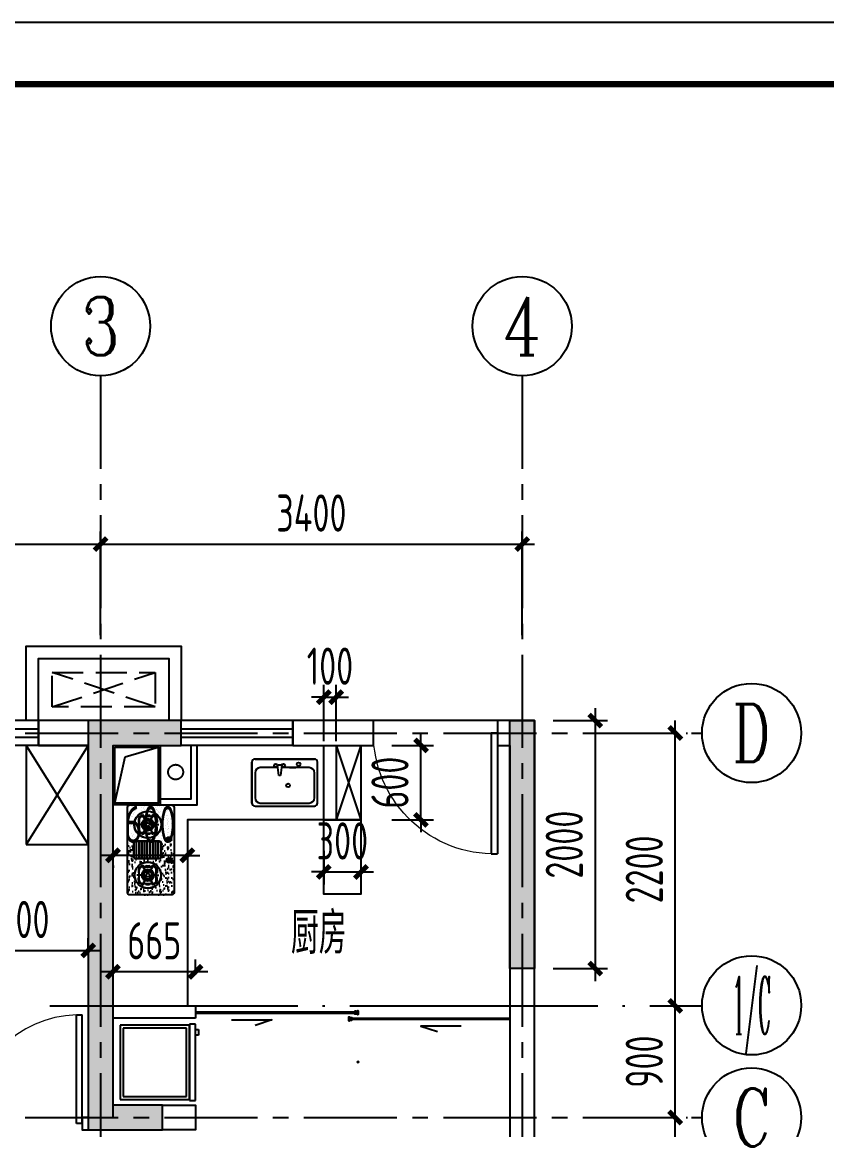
# Model space of a CAD drawing. Header units: millimetres. Extents: x -114775 to 99427, y -123028 to 12078.
# Drawn here: x 29241 to 35732, y -62850 to -53917 of the extents above; entities that cross this region are included whole.
import ezdxf
from ezdxf.enums import TextEntityAlignment as Align

# ---------------------------------------------------------------- set-up
doc = ezdxf.new("R2010")
doc.units = ezdxf.units.MM
doc.header["$LTSCALE"] = 1000
for name, pattern in [('6#轴网(1-4)20181120$0$11 12 17 18 19 20 21 22-ZW$0$DOTE', [2.42, 2, -0.2, 0.02, -0.2]), ('CENTER', [50.8, 31.75, -6.35, 6.35, -6.35]), ('CENTER2', [1.125, 0.75, -0.125, 0.125, -0.125]), ('DASH', [0.35, 0.25, -0.1]), ('PS', [3200, 1500, -200, 1500])]:
    doc.linetypes.add(name, pattern=pattern)
doc.layers.get('0').update_dxf_attribs({"linetype": 'CONTINUOUS'})
doc.layers.get('Defpoints').update_dxf_attribs({"color": 6, "linetype": 'CONTINUOUS'})
for name, color, linetype in [('6#轴网(1-4)20181120$0$11 12 17 18 19 20 21 22-ZW$0$AXIS_轴号_A', 8, 'CONTINUOUS'), ('6#轴网(1-4)20181120$0$11 12 17 18 19 20 21 22-ZW$0$AXIS_轴文_A', 8, 'CONTINUOUS'), ('6#轴网(1-4)20181120$0$11 12 17 18 19 20 21 22-ZW$0$AXIS_轴线_A', 8, '6#轴网(1-4)20181120$0$11 12 17 18 19 20 21 22-ZW$0$DOTE'), ('6#轴网(1-4)20181120$0$AXIS_TEXT', 8, 'CONTINUOUS'), ('A-Lvtry', 5, 'CONTINUOUS'), ('A-烟气道', 105, 'CONTINUOUS'), ('A-空调室外机', 5, 'DASH'), ('AXIS', 253, 'CENTER'), ('BORDER', 7, 'CONTINUOUS'), ('DIM', 3, 'CONTINUOUS'), ('P-Furniture(活动家具)', 134, 'CONTINUOUS'), ('PS', 6, 'PS'), ('PUB_HATCH', 8, 'CONTINUOUS'), ('PUB_TEXT', 7, 'CONTINUOUS'), ('WALL', 2, 'CONTINUOUS'), ('WINDOW', 4, 'CONTINUOUS'), ('剪力墙', 6, 'CONTINUOUS'), ('家具', 8, 'CONTINUOUS'), ('栏杆', 142, 'CONTINUOUS'), ('门', 9, 'CONTINUOUS')]:
    doc.layers.add(name, color=color, linetype=linetype)
doc.layers.add('A-area', color=23, linetype='CONTINUOUS', plot=False)
doc.layers.add('A-FUR', color=8, linetype='CONTINUOUS', plot=False)
doc.styles.add('6#轴网(1-4)20181120$0$11 12 17 18 19 20 21 22-ZW$0$_TCH_AXIS', font='COMPLEX', dxfattribs={"bigfont": 'GBCBIG'})
doc.styles.add('6#轴网(1-4)20181120$0$COMPLEX', font='COMPLEX')
doc.styles.get("Standard").update_dxf_attribs({"font": 'tssdeng.shx', "bigfont": 'tssdchn.shx'})
doc.styles.add('ZZ', font='tssdeng.shx', dxfattribs={"width": 0.7, "bigfont": 'tssdchn.shx'})
doc.dimstyles.new('TSSD_100_100', dxfattribs={"dimtxt": 300, "dimasz": 100, "dimexe": 100, "dimexo": 250, "dimgap": 100, "dimtad": 1, "dimdec": 0, "dimzin": 0, "dimdsep": 46, "dimtxsty": 'ZZ', "dimblk": 'ARCHTICK', "dimcen": 0, "dimdle": 100, "dimclrd": 256, "dimclrt": 7, "dimadec": 0, "dimazin": 0, "dimtfac": 1, "dimtdec": 0, "dimtix": 1, "dimtmove": 2, "dimatfit": 3, "dimfxl": 0, "dimtolj": 1, "dimtzin": 0, "dimarcsym": 0})

# ---------------------------------------------------------------- blocks, each defined once
blk = doc.blocks.new('BX1')
at = {"layer": 'A-Lvtry'}
for p, q in [((-560, 8), (-607.7, 8)), ((-607.7, 8), (-607.7, -608)), ((-560, -608), (-560, 8)), ((0, 0), (-560, 0)), ((0, -600), (0, 0)), ((-560, 0), (-560, -600)), ((-24, -24), (-536, -24)), ((-536, -24), (-536, -576)), ((-24, -576), (-24, -24)), ((-631.1, -564.3), (-631.1, -520)), ((-631.1, -520), (-607.7, -520)), ((-607.7, -520), (-607.7, -564.3)), ((-607.7, -564.3), (-631.1, -564.3)), ((-607.7, -608), (-560, -608)), ((-560, -600), (0, -600)), ((-536, -576), (-24, -576))]:
    blk.add_line(p, q, dxfattribs=at)
blk = doc.blocks.new('_ArchTick')
at = {"color": 0, "linetype": 'ByBlock', "const_width": 0.4}
blk.add_lwpolyline([(-0.5, -0.5), (0.5, 0.5)], dxfattribs=at)
blk = doc.blocks.new('*D91')
at = {"layer": 'Defpoints', "color": 0}
for p in [(33274, -59549.9), (33274, -61549.9), (33863.9, -61549.9)]:
    blk.add_point(p, dxfattribs=at)
at = {"layer": 'DIM', "lineweight": -2}
blk.add_line((33863.9, -59449.9), (33863.9, -61649.9), dxfattribs=at)
at = {"layer": 'DIM', "color": 0, "lineweight": -2}
for p, q in [((33524, -59549.9), (33963.9, -59549.9)), ((33524, -61549.9), (33963.9, -61549.9))]:
    blk.add_line(p, q, dxfattribs=at)
at = {"layer": 'DIM', "lineweight": -2, "xscale": 100, "yscale": 100, "zscale": 100}
for p, rotation in [((33863.9, -59549.9), 90), ((33863.9, -61549.9), 270)]:
    blk.add_blockref('_ArchTick', p, dxfattribs=dict(at, rotation=rotation))
at = {"layer": 'DIM', "color": 7, "insert": (33613.9, -60549.9), "char_height": 300, "attachment_point": 5, "rotation": 90, "style": 'ZZ'}
blk.add_mtext('\\A1;2000', dxfattribs=at)
blk = doc.blocks.new('A$C558726A8')
at = {"layer": 'P-Furniture(活动家具)'}
h = blk.add_hatch(dxfattribs=at)
h.set_pattern_fill('AR-SAND,_O', color=250)
h.set_pattern_definition([(37.5, (-27199.047, -9670.22), (-1.60003, 48.941324), [0, -38.608, 0, -43.18, 0, -41.275]), (7.5, (-27199.05, -9670.22), (44.95233, 71.68251), [0, -20.828, 0, -34.798, 0, -13.335]), (327.5, (-27230.29, -9670.22), (79.09924, 0.14372), [0, -12.7, 0, -45.72, 0, -59.69]), (317.5, (-27230.29, -9670.22), (76.35565, 22.29293), [0, -6.35, 0, -29.972, 0, -34.29])])
h.paths.add_polyline_path([(-342.9, 375.4, 0.414214), (-362.5, 355.9), (-362.5, 19.6, 0.414214), (-342.9, 0), (342.9, 0, 0.414214), (362.5, 19.6), (362.5, 355.9, 0.414214), (342.9, 375.4)])
h.paths.add_polyline_path([(71.9, 309.2), (71.9, 120.9, -0.414214), (55.9, 104.9), (-55.9, 104.9, -0.414214), (-71.9, 120.9), (-71.9, 309.2, -0.414214), (-55.9, 325.2), (55.9, 325.2, -0.414214)], flags=16)
h.paths.add_polyline_path([(69.9, 309.2), (69.9, 120.9, -0.414214), (55.9, 106.9), (-55.9, 106.9, -0.414214), (-69.9, 120.9), (-69.9, 309.2, -0.414214), (-55.9, 323.2), (55.9, 323.2, -0.414214)], flags=0)
h.paths.add_polyline_path([(313.1, 211.8, -1), (94.2, 211.8, -1)], flags=16)
h.paths.add_polyline_path([(311.1, 211.8, -1), (96.2, 211.8, -1)], flags=0)
h.paths.add_polyline_path([(164.5, 287.1), (182.6, 287.1, -0.359638), (191.4, 280.3), (215.9, 280.3, -0.359638), (224.7, 287.1), (242.8, 287.1, -0.414214), (279, 250.9, -0.251251), (272.2, 242.1), (272.2, 229.9, -0.359638), (279, 221.1), (279, 202.5, -0.359638), (272.2, 193.7), (272.2, 181.4, -0.251251), (279, 172.6, -0.414214), (242.8, 136.4), (224.7, 136.4, -0.359638), (215.9, 143.3), (191.4, 143.3, -0.359638), (182.6, 136.4), (164.5, 136.4, -0.414214), (128.3, 172.6, -0.251251), (135.2, 181.4), (135.2, 193.7, -0.359638), (128.3, 202.5), (128.3, 221.1, -0.359638), (135.2, 229.9), (135.2, 242.1, -0.251251), (128.3, 250.9, -0.414214)], flags=0)
h.paths.add_polyline_path([(252.6, 211.8, -1), (154.7, 211.8, -1)], flags=0)
h.paths.add_polyline_path([(242.8, 211.8, -1), (164.5, 211.8, -1)], flags=0)
h.paths.add_polyline_path([(239.9, 211.8, -1), (167.4, 211.8, -1)], flags=0)
h.paths.add_polyline_path([(236.9, 211.8, -1), (170.4, 211.8, -1)], flags=0)
h.paths.add_polyline_path([(174.8, 218.6), (190.2, 217.6, -0.299124), (203.7, 226.5, -0.028861), (205.3, 226.4), (212.2, 240.2, -0.215015), (224, 233.3), (215.4, 220.5, -0.330841), (215.4, 203), (224, 190.2, -0.215015), (212.2, 183.4), (205.3, 197.2, -0.028861), (203.7, 197.1, -0.299124), (190.2, 205.9), (174.8, 204.9, -0.215015)], flags=0)
h.paths.add_polyline_path([(-96.2, 211.8, -1), (-311.1, 211.8, -1)], flags=16)
h.paths.add_polyline_path([(-98.2, 211.8, -1), (-309.1, 211.8, -1)], flags=0)
h.paths.add_polyline_path([(-128.3, 250.9, -0.251251), (-135.2, 242.1), (-135.2, 229.9, -0.359638), (-128.3, 221.1), (-128.3, 202.5, -0.359638), (-135.2, 193.7), (-135.2, 181.4, -0.251251), (-128.3, 172.6, -0.414214), (-164.5, 136.4), (-182.6, 136.4, -0.359638), (-191.4, 143.3), (-215.9, 143.3, -0.359638), (-224.7, 136.4), (-242.8, 136.4, -0.414214), (-279, 172.6, -0.251251), (-272.2, 181.4), (-272.2, 193.7, -0.359638), (-279, 202.5), (-279, 221.1, -0.359638), (-272.2, 229.9), (-272.2, 242.1, -0.251251), (-279, 250.9, -0.414214), (-242.8, 287.1), (-224.7, 287.1, -0.359638), (-215.9, 280.3), (-191.4, 280.3, -0.359638), (-182.6, 287.1), (-164.5, 287.1, -0.414214)], flags=0)
h.paths.add_polyline_path([(-154.7, 211.8, -1), (-252.6, 211.8, -1)], flags=0)
h.paths.add_polyline_path([(-164.5, 211.8, -1), (-242.8, 211.8, -1)], flags=0)
h.paths.add_polyline_path([(-167.4, 211.8, -1), (-239.9, 211.8, -1)], flags=0)
h.paths.add_polyline_path([(-170.4, 211.8, -1), (-236.9, 211.8, -1)], flags=0)
h.paths.add_polyline_path([(-174.8, 218.6, -0.215015), (-174.8, 204.9), (-190.2, 205.9, -0.299124), (-203.7, 197.1, -0.028861), (-205.3, 197.2), (-212.2, 183.4, -0.215015), (-224, 190.2), (-215.4, 203, -0.330841), (-215.4, 220.5), (-224, 233.3, -0.215015), (-212.2, 240.2), (-205.3, 226.4, -0.028861), (-203.7, 226.5, -0.299124), (-190.2, 217.6)], flags=0)
h.paths.add_polyline_path([(103, 41, -1), (64.3, 41, -1)], flags=16)
h.paths.add_polyline_path([(85.7, 57.3), (85.7, 56.2, -0.877066), (85.7, 25.8), (85.7, 24.6, -1), (81.7, 24.6), (81.7, 25.8, -0.877066), (81.7, 56.2), (81.7, 57.3, -1)], flags=0)
h.paths.add_polyline_path([(97.4, 53.2, -1.000001), (94.5, 53.2, -1.000001)], flags=0)
h.paths.add_polyline_path([(102.5, 41, -1.000001), (99.6, 41, -1.000001)], flags=0)
h.paths.add_polyline_path([(-64.3, 41, -1), (-103, 41, -1)], flags=16)
h.paths.add_polyline_path([(-81.7, 57.3), (-81.7, 56.2, -0.877066), (-81.7, 25.8), (-81.7, 24.6, -1), (-85.7, 24.6), (-85.7, 25.8, -0.877066), (-85.7, 56.2), (-85.7, 57.3, -1)], flags=0)
h.paths.add_polyline_path([(-94.5, 53.2, -1.000001), (-97.4, 53.2, -1.000001)], flags=0)
h.paths.add_polyline_path([(-99.6, 41, -1.000001), (-102.5, 41, -1.000001)], flags=0)
for points in [[(-99.6, 41.4, 1), (-102.5, 41.4, 1)], [(-97.4, 53.7, 1.000001), (-94.5, 53.7, 1.000001)], [(94.5, 53.7, 1.000001), (97.4, 53.7, 1.000001)], [(102.5, 41.4, 1), (99.6, 41.4, 1)]]:
    blk.add_hatch(color=251, dxfattribs=at).paths.add_polyline_path(points)
at = {"layer": 'P-Furniture(活动家具)', "color": 251}
for p, q in [((-242.8, 287.1), (-224.7, 287.1)), ((-242.8, 280.3), (-164.5, 280.3)), ((-203.7, 240.2), (-203.7, 299.8)), ((-164.5, 287.1), (-182.6, 287.1)), ((-69.9, 304), (69.9, 304)), ((-69.9, 302), (69.9, 302)), ((-69.9, 282), (69.9, 282)), ((-69.9, 280), (69.9, 280)), ((164.5, 287.1), (182.6, 287.1)), ((242.8, 280.3), (164.5, 280.3)), ((203.7, 240.2), (203.7, 299.8)), ((242.8, 287.1), (224.7, 287.1)), ((-284.2, 258.3), (-224, 223.5)), ((-284.2, 165.3), (-224, 200)), ((-228.2, 226), (-279.9, 255.8)), ((-228.2, 197.6), (-279.9, 167.7)), ((-279, 221.1), (-279, 202.5)), ((-272.2, 250.9), (-272.2, 172.6)), ((-224, 233.3), (-212.2, 240.2)), ((-215.4, 220.5), (-224, 233.3)), ((-215.4, 203), (-224, 190.2)), ((-212.2, 183.4), (-224, 190.2)), ((-211, 224.5), (-218.1, 236.8)), ((-211, 199.1), (-218.1, 186.8)), ((-205.3, 226.4), (-212.2, 240.2)), ((-205.3, 197.2), (-212.2, 183.4)), ((-203.7, 183.4), (-203.7, 123.7)), ((-190.2, 217.6), (-174.8, 218.6)), ((-190.2, 205.9), (-174.8, 204.9)), ((-189, 211.8), (-174.8, 211.8)), ((-123.1, 258.3), (-183.3, 223.5)), ((-123.1, 165.3), (-183.3, 200)), ((-179.1, 226), (-127.4, 255.8)), ((-179.1, 197.6), (-127.4, 167.7)), ((-174.8, 218.6), (-174.8, 204.9)), ((-135.2, 250.9), (-135.2, 172.6)), ((-128.3, 221.1), (-128.3, 202.5)), ((-69.9, 260), (69.9, 260)), ((-69.9, 258), (69.9, 258)), ((-69.9, 238), (69.9, 238)), ((-69.9, 236), (69.9, 236)), ((-69.9, 216), (69.9, 216)), ((-69.9, 214), (69.9, 214)), ((-69.9, 194), (69.9, 194)), ((-69.9, 192), (69.9, 192)), ((123.1, 258.3), (183.3, 223.5)), ((123.1, 165.3), (183.3, 200)), ((179.1, 226), (127.4, 255.8)), ((179.1, 197.6), (127.4, 167.7)), ((128.3, 221.1), (128.3, 202.5)), ((135.2, 250.9), (135.2, 172.6)), ((190.2, 217.6), (174.8, 218.6)), ((174.8, 218.6), (174.8, 204.9)), ((189, 211.8), (174.8, 211.8)), ((190.2, 205.9), (174.8, 204.9)), ((203.7, 183.4), (203.7, 123.7)), ((205.3, 226.4), (212.2, 240.2)), ((205.3, 197.2), (212.2, 183.4)), ((211, 224.5), (218.1, 236.8)), ((211, 199.1), (218.1, 186.8)), ((224, 233.3), (212.2, 240.2)), ((212.2, 183.4), (224, 190.2)), ((215.4, 220.5), (224, 233.3)), ((215.4, 203), (224, 190.2)), ((284.2, 258.3), (224, 223.5)), ((284.2, 165.3), (224, 200)), ((228.2, 226), (279.9, 255.8)), ((228.2, 197.6), (279.9, 167.7)), ((272.2, 250.9), (272.2, 172.6)), ((279, 221.1), (279, 202.5)), ((-242.8, 143.3), (-164.5, 143.3)), ((-242.8, 136.4), (-224.7, 136.4)), ((-164.5, 136.4), (-182.6, 136.4)), ((-69.9, 172), (69.9, 172)), ((-69.9, 170), (69.9, 170)), ((-69.9, 150), (69.9, 150)), ((-69.9, 148), (69.9, 148)), ((-69.9, 128), (69.9, 128)), ((-69.9, 126), (69.9, 126)), ((242.8, 143.3), (164.5, 143.3)), ((164.5, 136.4), (182.6, 136.4)), ((242.8, 136.4), (224.7, 136.4))]:
    blk.add_line(p, q, dxfattribs=at)
at = {"layer": 'P-Furniture(活动家具)'}
blk.add_lwpolyline([(-342.9, 0.4, -0.414214), (-362.5, 20), (-362.5, 355.9, -0.414214), (-342.9, 375.4), (342.9, 375.4, -0.414214), (362.5, 355.9), (362.5, 20, -0.414214), (342.9, 0.4)], format="xyb", close=True, dxfattribs=at)
at = {"layer": 'P-Furniture(活动家具)', "color": 251, "const_width": 0.979}
for points in [[(-203.7, 240.2), (-203.7, 299.8)], [(203.7, 240.2), (203.7, 299.8)], [(-228.2, 226), (-279.9, 255.8)], [(-228.2, 197.6), (-279.9, 167.7)], [(-203.7, 183.4), (-203.7, 123.7)], [(-179.1, 226), (-127.4, 255.8)], [(-179.1, 197.6), (-127.4, 167.7)], [(179.1, 226), (127.4, 255.8)], [(179.1, 197.6), (127.4, 167.7)], [(203.7, 183.4), (203.7, 123.7)], [(228.2, 226), (279.9, 255.8)], [(228.2, 197.6), (279.9, 167.7)]]:
    blk.add_lwpolyline(points, dxfattribs=at)
at = {"layer": 'P-Furniture(活动家具)', "color": 251}
for points in [[(-71.9, 309.2, -0.414214), (-55.9, 325.2), (55.9, 325.2, -0.414214), (71.9, 309.2), (71.9, 120.9, -0.414214), (55.9, 104.9), (-55.9, 104.9, -0.414214), (-71.9, 120.9)], [(-69.9, 309.2, -0.414214), (-55.9, 323.2), (55.9, 323.2, -0.414214), (69.9, 309.2), (69.9, 120.9, -0.414214), (55.9, 106.9), (-55.9, 106.9, -0.414214), (-69.9, 120.9)], [(-85.7, 25), (-85.7, 57.8, -1), (-81.7, 57.8), (-81.7, 25, -1)], [(85.7, 25), (85.7, 57.8, 1), (81.7, 57.8), (81.7, 25, 1)]]:
    blk.add_lwpolyline(points, format="xyb", close=True, dxfattribs=at)
at = {"layer": 'P-Furniture(活动家具)', "color": 251, "const_width": 0.979}
for points in [[(-203.7, 226.5, -1), (-203.7, 197.1, -1), (-203.7, 226.5, -1)], [(203.7, 226.5, 1), (203.7, 197.1, 1), (203.7, 226.5, 1)]]:
    blk.add_lwpolyline(points, format="xyb", dxfattribs=at)
at = {"layer": 'P-Furniture(活动家具)', "color": 251}
for centre, radius in [((-203.7, 211.8), 107.4), ((-203.7, 211.8), 105.4), ((203.7, 211.8), 109.4), ((203.7, 211.8), 107.4), ((-203.7, 211.8), 39.1), ((-203.7, 211.8), 36.2), ((-203.7, 211.8), 33.3), ((-203.7, 211.8), 14.7), ((203.7, 211.8), 39.1), ((203.7, 211.8), 36.2), ((203.7, 211.8), 33.3), ((203.7, 211.8), 14.7), ((-83.7, 41.4), 19.3), ((-101, 41.4), 1.44), ((-95.9, 53.7), 1.44), ((83.7, 41.4), 19.3), ((95.9, 53.7), 1.44), ((101, 41.4), 1.44)]:
    blk.add_circle(centre, radius, dxfattribs=at)
at = {"layer": 'P-Furniture(活动家具)'}
for centre in [(-203.7, 211.8), (203.7, 211.8)]:
    blk.add_circle(centre, 48.9, dxfattribs=at)
at = {"layer": 'P-Furniture(活动家具)', "color": 251}
for centre, radius, start, end in [((-242.8, 250.9), 36.2, 90, 180), ((-242.8, 250.9), 29.4, 90, 180), ((-224.4, 278.4), 8.76, 12.56398, 91.68605), ((-182.9, 278.4), 8.76, 88.31395, 167.43602), ((-164.5, 250.9), 36.2, 0, 90), ((-164.5, 250.9), 29.4, 0, 90), ((164.5, 250.9), 36.2, 90, 180), ((164.5, 250.9), 29.4, 90, 180), ((182.9, 278.4), 8.76, 12.56398, 91.68605), ((224.4, 278.4), 8.76, 88.31395, 167.43602), ((242.8, 250.9), 36.2, 0, 90), ((242.8, 250.9), 29.4, 0, 90), ((-267.4, 252.9), 11.8, 189.66757, 246.08239), ((-270.2, 221.3), 8.76, 102.56398, 181.68605), ((-270.2, 202.2), 8.76, 178.31395, 257.43602), ((-267.4, 170.6), 11.8, 113.91761, 170.33243), ((-210.5, 223.6), 16.7, 95.73063, 144.26937), ((-210.5, 199.9), 16.7, 215.73063, 264.26937), ((-190, 211.8), 16.7, 335.73063, 24.26937), ((-139.9, 252.9), 11.8, 293.91761, 350.33243), ((-137.1, 221.3), 8.76, 358.31395, 77.43602), ((-137.1, 202.2), 8.76, 282.56398, 1.68605), ((-139.9, 170.6), 11.8, 9.66757, 66.08239), ((139.9, 252.9), 11.8, 189.66757, 246.08239), ((137.1, 221.3), 8.76, 102.56398, 181.68605), ((137.1, 202.2), 8.76, 178.31395, 257.43602), ((139.9, 170.6), 11.8, 113.91761, 170.33243), ((190, 211.8), 16.7, 155.73063, 204.26937), ((210.5, 223.6), 16.7, 35.73063, 84.26937), ((210.5, 199.9), 16.7, 275.73063, 324.26937), ((267.4, 252.9), 11.8, 293.91761, 350.33243), ((270.2, 221.3), 8.76, 358.31395, 77.43602), ((270.2, 202.2), 8.76, 282.56398, 1.68605), ((267.4, 170.6), 11.8, 9.66757, 66.08239), ((-242.8, 172.6), 36.2, 180, 270), ((-242.8, 172.6), 29.4, 180, 270), ((-224.4, 145.2), 8.76, 268.31395, 347.43602), ((-182.9, 145.2), 8.76, 192.56398, 271.68605), ((-164.5, 172.6), 36.2, 270, 0), ((-164.5, 172.6), 29.4, 270, 0), ((164.5, 172.6), 36.2, 180, 270), ((164.5, 172.6), 29.4, 180, 270), ((182.9, 145.2), 8.76, 268.31395, 347.43602), ((224.4, 145.2), 8.76, 192.56398, 271.68605), ((242.8, 172.6), 36.2, 270, 0), ((242.8, 172.6), 29.4, 270, 0), ((-83.7, 41.4), 15.3, 97.49421, 262.50579), ((-83.7, 41.4), 15.3, 277.49421, 82.50579), ((83.7, 41.4), 15.3, 97.49421, 262.50579), ((83.7, 41.4), 15.3, 277.49421, 82.50579)]:
    blk.add_arc(centre, radius, start, end, dxfattribs=at)
blk = doc.blocks.new('A$C6BCA2219')
at = {"layer": 'P-Furniture(活动家具)'}
for p, q in [((-389.5, 380), (89.5, 380)), ((89.5, 380), (-389.5, 380)), ((-415.3, 354.8), (-415.3, 25.2)), ((-415.3, 25.2), (-415.3, 354.8)), ((114.7, 25.2), (114.7, 354.8)), ((-389.5, 0), (89.5, 0))]:
    blk.add_line(p, q, dxfattribs=at)
at = {"layer": 'P-Furniture(活动家具)', "color": 251}
for p, q in [((-389.5, 268.8), (-389.5, 67.2)), ((-206.3, 310.8), (-347.5, 310.8)), ((-209.7, 332.8), (-173.9, 333.3)), ((-196.5, 248.5), (-209.7, 332.8)), ((-173.9, 333.3), (-183.9, 248.5)), ((-61.9, 310.8), (-176.5, 310.8)), ((-110.8, 310.8), (-61.9, 310.8)), ((47.5, 310.8), (-110.8, 310.8)), ((89.5, 67.2), (89.5, 268.8)), ((-183.9, 248.5), (-196.5, 248.5)), ((-347.5, 25.2), (-61.9, 25.2)), ((-61.9, 25.2), (47.5, 25.2))]:
    blk.add_line(p, q, dxfattribs=at)
for centre, radius in [((-222.9, 329.1), 12.8), ((-160.7, 329.6), 12.8), ((-38.2, 338), 14.8), ((-123.5, 166.9), 14.8)]:
    blk.add_circle(centre, radius, dxfattribs=at)
at = {"layer": 'P-Furniture(活动家具)'}
for centre, radius, start, end in [((-389.6, 354.3), 25.7, 89.81831, 178.91937), ((89.5, 354.8), 25.2, 0, 90), ((-389.6, 25.7), 25.7, 181.08063, 270.18169), ((89.5, 25.2), 25.2, 270, 0)]:
    blk.add_arc(centre, radius, start, end, dxfattribs=at)
at = {"layer": 'P-Furniture(活动家具)', "color": 251}
for centre, start, end in [((-347.5, 268.8), 90, 180), ((47.5, 268.8), 0, 90), ((-347.5, 67.2), 180, 270), ((47.5, 67.2), 270, 0)]:
    blk.add_arc(centre, 42, start, end, dxfattribs=at)
blk = doc.blocks.new('6#轴网(1-4)20181120$0$_AXISO')
at = {"color": 8}
blk.add_circle((0, 0), 0.5, dxfattribs=at)
at = {"layer": '6#轴网(1-4)20181120$0$AXIS_TEXT', "color": 8, "style": '6#轴网(1-4)20181120$0$COMPLEX', "width": 1.041667}
blk.add_attdef('A', text='', height=0.56, dxfattribs=at).set_placement((-0.25, -0.28), (0.25, -0.28), align=Align.FIT)
blk = doc.blocks.new('*D363')
at = {"layer": 'Defpoints', "color": 0}
for p in [(6800, 10424), (3400, 9440.5), (6800, 9440.5)]:
    blk.add_point(p, dxfattribs=at)
at = {"layer": 'DIM', "color": 0, "lineweight": -2}
for p, q in [((3400, 9690.5), (3400, 10524)), ((6800, 9690.5), (6800, 10524))]:
    blk.add_line(p, q, dxfattribs=at)
at = {"layer": 'DIM', "lineweight": -2}
blk.add_line((3300, 10424), (6900, 10424), dxfattribs=at)
at = {"layer": 'DIM', "lineweight": -2, "xscale": 100, "yscale": 100, "zscale": 100, "rotation": 180}
blk.add_blockref('_ArchTick', (3400, 10424), dxfattribs=at)
at = {"layer": 'DIM', "lineweight": -2, "xscale": 100, "yscale": 100, "zscale": 100}
blk.add_blockref('_ArchTick', (6800, 10424), dxfattribs=at)
at = {"layer": 'DIM', "color": 7, "insert": (5100, 10674), "char_height": 300, "attachment_point": 5, "style": 'ZZ'}
blk.add_mtext('\\A1;3400', dxfattribs=at)
blk = doc.blocks.new('*D366')
at = {"layer": 'Defpoints', "color": 0}
for p in [(7872, 5800), (8035.2, 5800), (7872, 3800)]:
    blk.add_point(p, dxfattribs=at)
at = {"layer": 'DIM', "lineweight": -2}
blk.add_line((8035.2, 3700), (8035.2, 5900), dxfattribs=at)
at = {"layer": 'DIM', "color": 0, "lineweight": -2}
for p, q in [((8122, 5800), (8135.2, 5800)), ((8122, 3800), (8135.2, 3800))]:
    blk.add_line(p, q, dxfattribs=at)
at = {"layer": 'DIM', "lineweight": -2, "xscale": 100, "yscale": 100, "zscale": 100}
for p, rotation in [((8035.2, 5800), 90), ((8035.2, 3800), 270)]:
    blk.add_blockref('_ArchTick', p, dxfattribs=dict(at, rotation=rotation))
at = {"layer": 'DIM', "color": 7, "insert": (7785.2, 4800), "char_height": 300, "attachment_point": 5, "rotation": 90, "style": 'ZZ'}
blk.add_mtext('\\A1;2000', dxfattribs=at)
blk = doc.blocks.new('*D367')
at = {"layer": 'Defpoints', "color": 0}
for p in [(7872, 6700), (8035.2, 6700), (7872, 5800)]:
    blk.add_point(p, dxfattribs=at)
at = {"layer": 'DIM', "lineweight": -2}
blk.add_line((8035.2, 5700), (8035.2, 6800), dxfattribs=at)
at = {"layer": 'DIM', "color": 0, "lineweight": -2}
for p, q in [((8122, 6700), (8135.2, 6700)), ((8122, 5800), (8135.2, 5800))]:
    blk.add_line(p, q, dxfattribs=at)
at = {"layer": 'DIM', "lineweight": -2, "xscale": 100, "yscale": 100, "zscale": 100}
for p, rotation in [((8035.2, 6700), 90), ((8035.2, 5800), 270)]:
    blk.add_blockref('_ArchTick', p, dxfattribs=dict(at, rotation=rotation))
at = {"layer": 'DIM', "color": 7, "insert": (7785.2, 6250), "char_height": 300, "attachment_point": 5, "rotation": 90, "style": 'ZZ'}
blk.add_mtext('\\A1;900', dxfattribs=at)
blk = doc.blocks.new('*D368')
at = {"layer": 'Defpoints', "color": 0}
for p in [(7872, 8900), (8035.2, 8900), (7872, 6700)]:
    blk.add_point(p, dxfattribs=at)
at = {"layer": 'DIM', "lineweight": -2}
blk.add_line((8035.2, 6600), (8035.2, 9000), dxfattribs=at)
at = {"layer": 'DIM', "color": 0, "lineweight": -2}
for p, q in [((8122, 8900), (8135.2, 8900)), ((8122, 6700), (8135.2, 6700))]:
    blk.add_line(p, q, dxfattribs=at)
at = {"layer": 'DIM', "lineweight": -2, "xscale": 100, "yscale": 100, "zscale": 100}
for p, rotation in [((8035.2, 8900), 90), ((8035.2, 6700), 270)]:
    blk.add_blockref('_ArchTick', p, dxfattribs=dict(at, rotation=rotation))
at = {"layer": 'DIM', "color": 7, "insert": (7785.2, 7800), "char_height": 300, "attachment_point": 5, "rotation": 90, "style": 'ZZ'}
blk.add_mtext('\\A1;2200', dxfattribs=at)
blk = doc.blocks.new('*D370')
at = {"layer": 'Defpoints', "color": 0}
for p in [(3400, 10424), (800, 9440.5), (3400, 9440.5)]:
    blk.add_point(p, dxfattribs=at)
at = {"layer": 'DIM', "color": 0, "lineweight": -2}
for p, q in [((800, 9690.5), (800, 10524)), ((3400, 9690.5), (3400, 10524))]:
    blk.add_line(p, q, dxfattribs=at)
at = {"layer": 'DIM', "lineweight": -2}
blk.add_line((700, 10424), (3500, 10424), dxfattribs=at)
at = {"layer": 'DIM', "lineweight": -2, "xscale": 100, "yscale": 100, "zscale": 100, "rotation": 180}
blk.add_blockref('_ArchTick', (800, 10424), dxfattribs=at)
at = {"layer": 'DIM', "lineweight": -2, "xscale": 100, "yscale": 100, "zscale": 100}
blk.add_blockref('_ArchTick', (3400, 10424), dxfattribs=at)
at = {"layer": 'DIM', "color": 7, "insert": (2100, 10674), "char_height": 300, "attachment_point": 5, "style": 'ZZ'}
blk.add_mtext('\\A1;2600', dxfattribs=at)
blk = doc.blocks.new('B20190222130906')
at = {"layer": 'BORDER'}
blk.add_lwpolyline([(0, 0), (0, 21000), (29700, 21000), (29700, 0)], close=True, dxfattribs=at)
at = {"layer": 'BORDER', "const_width": 50}
blk.add_lwpolyline([(2500, 500), (2500, 20500), (29200, 20500), (29200, 500)], close=True, dxfattribs=at)
blk = doc.blocks.new('*D345')
at = {"layer": 'Defpoints', "color": 0}
for p in [(29974, -61575.2), (29974, -61849.9), (30639, -61849.9)]:
    blk.add_point(p, dxfattribs=at)
at = {"layer": 'DIM', "color": 0, "lineweight": -2}
for p, q in [((29974, -61599.9), (29974, -61475.2)), ((30639, -61599.9), (30639, -61475.2))]:
    blk.add_line(p, q, dxfattribs=at)
at = {"layer": 'DIM', "lineweight": -2}
blk.add_line((30739, -61575.2), (29874, -61575.2), dxfattribs=at)
at = {"layer": 'DIM', "lineweight": -2, "xscale": 100, "yscale": 100, "zscale": 100, "rotation": 180}
blk.add_blockref('_ArchTick', (29974, -61575.2), dxfattribs=at)
at = {"layer": 'DIM', "lineweight": -2, "xscale": 100, "yscale": 100, "zscale": 100}
blk.add_blockref('_ArchTick', (30639, -61575.2), dxfattribs=at)
at = {"layer": 'DIM', "color": 7, "insert": (30306.5, -61325.2), "char_height": 300, "attachment_point": 5, "style": 'ZZ'}
blk.add_mtext('\\A1;665', dxfattribs=at)
blk = doc.blocks.new('$DorLib2D$00000001')
for p, q in [((0.45, 0.975), (0.5, 0.975)), ((0.45, 0), (0.45, 0.975)), ((0.5, 0), (0.5, 0.975)), ((0.5, 0), (0.45, 0))]:
    blk.add_line(p, q)
at = {"lineweight": 13}
blk.add_arc((0.475, 0), 0.975, 91.46928, 180, dxfattribs=at)
blk = doc.blocks.new('$TCHSYS$WIN2D')
for p, q in [((-0.5, 0.5), (0.5, 0.5)), ((-0.5, 0.5), (-0.5, -0.5)), ((0.5, 0.5), (0.5, -0.5)), ((0.5, 0.1667), (-0.5, 0.1667)), ((0.5, -0.1667), (-0.5, -0.1667)), ((-0.5, -0.5), (0.5, -0.5))]:
    blk.add_line(p, q)
blk = doc.blocks.new('ktswaj')
at = {"linetype": 'DASH'}
blk.add_lwpolyline([(15990.1, 179082.6), (15990.1, 178253.3), (16268.4, 178253.3), (16268.4, 179082.6)], close=True, dxfattribs=at)
for points in [[(15990.1, 179082.6), (16268.4, 178253.3)], [(15990.1, 178253.3), (16268.4, 179082.6)]]:
    blk.add_lwpolyline(points, dxfattribs=at)
blk = doc.blocks.new('A3ktsjw')
at = {"layer": '栏杆'}
for points in [[(-26114.3, 169534.8), (-26114.3, 170134.8), (-24864.3, 170134.8), (-24864.3, 169534.8)], [(-26014.3, 169534.8), (-26014.3, 170034.8), (-24964.3, 170034.8), (-24964.3, 169534.8)]]:
    blk.add_lwpolyline(points, dxfattribs=at)
at = {"layer": 'A-空调室外机', "extrusion": (0, 0, -1), "zscale": -1, "rotation": 90}
blk.add_blockref('ktswaj', (204157.2, 153655.5), dxfattribs=at)
blk = doc.blocks.new('B20190310213323')
at = {"layer": 'PUB_HATCH'}
for points in [[(4000, 5900), (3600, 5900), (3600, 8800), (4150, 8800), (4150, 9000), (3400, 9000), (3400, 5700), (3600, 5700), (4000, 5700)], [(6800, 9000), (7000, 9000), (7000, 7000), (6800, 7000), (6800, 8800)]]:
    blk.add_hatch(color=256, dxfattribs=at).paths.add_polyline_path(points)
at = {"layer": 'A-烟气道'}
for points in [[(3600, 8800), (3980, 8800), (3980, 8320), (3600, 8320)], [(3615, 8785), (3965, 8785), (3965, 8335), (3615, 8335)]]:
    blk.add_lwpolyline(points, close=True, dxfattribs=at)
blk.add_lwpolyline([(3615, 8335), (3697.9, 8707.9), (3965, 8785)], dxfattribs=at)
at = {"layer": 'WALL'}
for points in [[(3600, 5800), (3600, 8800), (4150.1, 8800), (4150.1, 9000), (3500, 9000), (3000, 9000), (3000, 8800), (3400, 8800), (3400, 5800), (3350, 5800), (3350, 5700), (3500, 5700)], [(3980, 8320), (4280, 8320), (4280, 8800)], [(3980, 8370), (4230, 8370), (4230, 8800)]]:
    blk.add_lwpolyline(points, dxfattribs=at)
for points in [[(5700, 8800), (5700, 9000), (5050.1, 9000), (5050.1, 9000), (5050.1, 8800)], [(7000, 100), (7000, 9000), (6700, 9000), (6700, 8800), (6800, 8800), (6800, 200), (6100, 200), (6100, 0), (6800, 0), (6800, -1400), (6500, -1400), (6500, -1600), (7000, -1600)], [(5300, 8800), (5400, 8800), (5400, 8200), (5300, 8200)], [(4265.1, 6600), (3600.1, 6600), (3600.1, 6700), (4265.1, 6700)]]:
    blk.add_lwpolyline(points, close=True, dxfattribs=at)
at = {"layer": 'WALL', "elevation": 0}
blk.add_lwpolyline([(4000, 5900), (4265, 5900), (4265, 5700), (4000, 5700)], close=True, dxfattribs=at)
at = {"layer": 'WINDOW'}
blk.add_line((6700, 9000, 0), (5700, 9000, 0), dxfattribs=at)
at = {"layer": '剪力墙', "elevation": 0}
for points in [[(4000, 5900), (3600, 5900), (3600, 8800), (4150, 8800), (4150, 9000), (3400, 9000), (3400, 5700), (3600, 5700), (4000, 5700)], [(6800, 9000), (7000, 9000), (7000, 7000), (6800, 7000), (6800, 8800)]]:
    blk.add_lwpolyline(points, close=True, dxfattribs=at)
blk.add_lwpolyline([(6800, 8800), (6800, 8800)], dxfattribs=at)
at = {"layer": 'A-area'}
blk.add_blockref('A3ktsjw', (29014.3, -160534.8), dxfattribs=at)
at = {"layer": 'WINDOW', "rotation": 180}
for name, p, xscale, yscale, zscale in [('$TCHSYS$WIN2D', (2250, 8900), 1500, 200, 1500), ('$TCHSYS$WIN2D', (4600.1, 8900), 900, 200, 900), ('$DorLib2D$00000001', (6200, 8900), -1000, 1000, -1000)]:
    blk.add_blockref(name, p, dxfattribs=dict(at, xscale=xscale, yscale=yscale, zscale=zscale))
at = {"layer": 'WINDOW', "xscale": 900, "yscale": 900, "zscale": -900}
blk.add_blockref('$DorLib2D$00000001', (2900, 5750), dxfattribs=at)
blk = doc.blocks.new('*D351')
at = {"layer": 'Defpoints', "color": 0}
for p in [(31674, -60349.9), (31974, -60349.9), (31974, -60770.1)]:
    blk.add_point(p, dxfattribs=at)
at = {"layer": 'DIM', "color": 0, "lineweight": -2}
for p, q in [((31674, -60599.9), (31674, -60870.1)), ((31974, -60599.9), (31974, -60870.1))]:
    blk.add_line(p, q, dxfattribs=at)
at = {"layer": 'DIM', "lineweight": -2}
for p, q in [((31674, -60770.1), (31574, -60770.1)), ((31674, -60770.1), (31974, -60770.1)), ((31974, -60770.1), (32074, -60770.1))]:
    blk.add_line(p, q, dxfattribs=at)
at = {"layer": 'DIM', "lineweight": -2, "xscale": 100, "yscale": 100, "zscale": 100}
blk.add_blockref('_ArchTick', (31674, -60770.1), dxfattribs=at)
at = {"layer": 'DIM', "lineweight": -2, "xscale": 100, "yscale": 100, "zscale": 100, "rotation": 180}
blk.add_blockref('_ArchTick', (31974, -60770.1), dxfattribs=at)
at = {"layer": 'DIM', "color": 7, "insert": (31824, -60520.1), "char_height": 300, "attachment_point": 5, "style": 'ZZ'}
blk.add_mtext('\\A1;300', dxfattribs=at)
blk = doc.blocks.new('*D352')
at = {"layer": 'Defpoints', "color": 0}
for p in [(31974, -59749.9), (32458, -59749.9), (31974, -60349.9)]:
    blk.add_point(p, dxfattribs=at)
at = {"layer": 'DIM', "lineweight": -2}
for p, q in [((32458, -59749.9), (32458, -59649.9)), ((32458, -60349.9), (32458, -59749.9)), ((32458, -60349.9), (32458, -60449.9))]:
    blk.add_line(p, q, dxfattribs=at)
at = {"layer": 'DIM', "color": 0, "lineweight": -2}
for p, q in [((32224, -59749.9), (32558, -59749.9)), ((32224, -60349.9), (32558, -60349.9))]:
    blk.add_line(p, q, dxfattribs=at)
at = {"layer": 'DIM', "lineweight": -2, "xscale": 100, "yscale": 100, "zscale": 100}
for p, rotation in [((32458, -59749.9), 270), ((32458, -60349.9), 90)]:
    blk.add_blockref('_ArchTick', p, dxfattribs=dict(at, rotation=rotation))
at = {"layer": 'DIM', "color": 7, "insert": (32208, -60049.9), "char_height": 300, "attachment_point": 5, "rotation": 90, "style": 'ZZ'}
blk.add_mtext('\\A1;600', dxfattribs=at)
blk = doc.blocks.new('*D353')
at = {"layer": 'Defpoints', "color": 0}
for p in [(31774, -59360.6), (31674, -59965.3), (31774, -59965.3)]:
    blk.add_point(p, dxfattribs=at)
at = {"layer": 'DIM', "color": 0, "lineweight": -2}
for p, q in [((31674, -59715.3), (31674, -59260.6)), ((31774, -59715.3), (31774, -59260.6))]:
    blk.add_line(p, q, dxfattribs=at)
at = {"layer": 'DIM', "lineweight": -2}
for p, q in [((31674, -59360.6), (31574, -59360.6)), ((31674, -59360.6), (31774, -59360.6)), ((31774, -59360.6), (31874, -59360.6))]:
    blk.add_line(p, q, dxfattribs=at)
at = {"layer": 'DIM', "lineweight": -2, "xscale": 100, "yscale": 100, "zscale": 100}
blk.add_blockref('_ArchTick', (31674, -59360.6), dxfattribs=at)
at = {"layer": 'DIM', "lineweight": -2, "xscale": 100, "yscale": 100, "zscale": 100, "rotation": 180}
blk.add_blockref('_ArchTick', (31774, -59360.6), dxfattribs=at)
at = {"layer": 'DIM', "color": 7, "insert": (31724, -59110.6), "char_height": 300, "attachment_point": 5, "style": 'ZZ'}
blk.add_mtext('\\A1;100', dxfattribs=at)
blk = doc.blocks.new('*D396')
at = {"layer": 'Defpoints', "color": 0}
for p in [(29774, -61403.5), (28674, -61690.3), (29774, -61690.3)]:
    blk.add_point(p, dxfattribs=at)
at = {"layer": 'DIM', "color": 0, "lineweight": -2}
for p, q in [((28674, -61440.3), (28674, -61303.5)), ((29774, -61440.3), (29774, -61303.5))]:
    blk.add_line(p, q, dxfattribs=at)
at = {"layer": 'DIM', "lineweight": -2}
blk.add_line((28574, -61403.5), (29874, -61403.5), dxfattribs=at)
at = {"layer": 'DIM', "lineweight": -2, "xscale": 100, "yscale": 100, "zscale": 100, "rotation": 180}
blk.add_blockref('_ArchTick', (28674, -61403.5), dxfattribs=at)
at = {"layer": 'DIM', "lineweight": -2, "xscale": 100, "yscale": 100, "zscale": 100}
blk.add_blockref('_ArchTick', (29774, -61403.5), dxfattribs=at)
at = {"layer": 'DIM', "color": 7, "insert": (29224, -61153.5), "char_height": 300, "attachment_point": 5, "style": 'ZZ'}
blk.add_mtext('\\A1;1100', dxfattribs=at)
blk = doc.blocks.new('*D405')
at = {"layer": 'Defpoints', "color": 0}
for p in [(29974, -60467.7), (30574, -60467.7), (29974, -60636.6)]:
    blk.add_point(p, dxfattribs=at)
at = {"layer": 'DIM', "lineweight": -2}
for p, q in [((29974, -60636.6), (29874, -60636.6)), ((30574, -60636.6), (29974, -60636.6)), ((30574, -60636.6), (30674, -60636.6))]:
    blk.add_line(p, q, dxfattribs=at)
at = {"layer": 'DIM', "color": 0, "lineweight": -2}
for p, q in [((29974, -60717.7), (29974, -60736.6)), ((30574, -60717.7), (30574, -60736.6))]:
    blk.add_line(p, q, dxfattribs=at)
at = {"layer": 'DIM', "lineweight": -2, "xscale": 100, "yscale": 100, "zscale": 100}
blk.add_blockref('_ArchTick', (29974, -60636.6), dxfattribs=at)
at = {"layer": 'DIM', "lineweight": -2, "xscale": 100, "yscale": 100, "zscale": 100, "rotation": 180}
blk.add_blockref('_ArchTick', (30574, -60636.6), dxfattribs=at)
at = {"layer": 'DIM', "color": 7, "insert": (30274, -60386.6), "char_height": 300, "attachment_point": 5, "style": 'ZZ'}
blk.add_mtext('\\A1;600', dxfattribs=at)
blk = doc.blocks.new('B20190222125856')
at = {"layer": '6#轴网(1-4)20181120$0$11 12 17 18 19 20 21 22-ZW$0$AXIS_轴线_A'}
blk.add_line((2989.5, 6700), (8251.3, 6700), dxfattribs=at)
at = {"layer": 'AXIS', "linetype": 'CENTER2'}
for p, q in [((3400, 11781), (3400, -2685.7)), ((6800, 11781), (6800, -2685.7)), ((-2834.7, 8900), (8251.2, 8900)), ((-2834.7, 5800), (8251.2, 5800))]:
    blk.add_line(p, q, dxfattribs=at)
at = {"layer": '6#轴网(1-4)20181120$0$11 12 17 18 19 20 21 22-ZW$0$AXIS_轴号_A'}
ref = blk.add_blockref('6#轴网(1-4)20181120$0$_AXISO', (3400, 12181), dxfattribs=dict(at, xscale=800, yscale=800, zscale=800))
ref.add_attrib('A', '3', dxfattribs={"layer": '6#轴网(1-4)20181120$0$11 12 17 18 19 20 21 22-ZW$0$AXIS_轴文_A', "height": 465.9, "style": '6#轴网(1-4)20181120$0$11 12 17 18 19 20 21 22-ZW$0$_TCH_AXIS'}).set_placement((3244.7, 11948), (3555.3, 11948), align=Align.FIT)
ref = blk.add_blockref('6#轴网(1-4)20181120$0$_AXISO', (6800, 12181), dxfattribs=dict(at, xscale=800, yscale=800, zscale=800))
ref.add_attrib('A', '4', dxfattribs={"layer": '6#轴网(1-4)20181120$0$11 12 17 18 19 20 21 22-ZW$0$AXIS_轴文_A', "height": 465.9, "style": '6#轴网(1-4)20181120$0$11 12 17 18 19 20 21 22-ZW$0$_TCH_AXIS', "width": 0.875}).set_placement((6644.7, 11948), (6955.3, 11948), align=Align.FIT)
at = {"layer": '6#轴网(1-4)20181120$0$11 12 17 18 19 20 21 22-ZW$0$AXIS_轴号_A', "color": 6}
ref = blk.add_blockref('6#轴网(1-4)20181120$0$_AXISO', (8651.2, 8900), dxfattribs=dict(at, xscale=800, yscale=800, zscale=800))
ref.add_attrib('A', 'D', dxfattribs={"layer": '6#轴网(1-4)20181120$0$11 12 17 18 19 20 21 22-ZW$0$AXIS_轴文_A', "height": 465.9, "style": '6#轴网(1-4)20181120$0$11 12 17 18 19 20 21 22-ZW$0$_TCH_AXIS', "width": 0.823529}).set_placement((8495.9, 8667), (8806.5, 8667), align=Align.FIT)
ref = blk.add_blockref('6#轴网(1-4)20181120$0$_AXISO', (8651.3, 6703.8), dxfattribs=dict(at, xscale=800, yscale=800, zscale=800))
ref.add_attrib('A', '1/C', dxfattribs={"layer": '6#轴网(1-4)20181120$0$11 12 17 18 19 20 21 22-ZW$0$AXIS_轴文_A', "height": 465.95, "style": '6#轴网(1-4)20181120$0$11 12 17 18 19 20 21 22-ZW$0$_TCH_AXIS', "width": 0.269231}).set_placement((8496, 6470.9), (8806.6, 6470.9), align=Align.FIT)
ref = blk.add_blockref('6#轴网(1-4)20181120$0$_AXISO', (8651.2, 5800), dxfattribs=dict(at, xscale=800, yscale=800, zscale=800))
ref.add_attrib('A', 'C', dxfattribs={"layer": '6#轴网(1-4)20181120$0$11 12 17 18 19 20 21 22-ZW$0$AXIS_轴文_A', "height": 465.9, "style": '6#轴网(1-4)20181120$0$11 12 17 18 19 20 21 22-ZW$0$_TCH_AXIS', "width": 0.933333}).set_placement((8495.9, 5567), (8806.5, 5567), align=Align.FIT)
at = {"layer": 'DIM'}
for base, p1, p2, picture, middle in [((3400, 10424), (800, 9440.5), (3400, 9440.5), '*D370', (2100, 10674)), ((6800, 10424), (3400, 9440.5), (6800, 9440.5), '*D363', (5100, 10674))]:
    dim = blk.add_linear_dim(base=base, p1=p1, p2=p2, dimstyle='TSSD_100_100', dxfattribs=at)
    dim.commit()
    dim.dimension.update_dxf_attribs({"geometry": picture, "text_midpoint": middle})
for base, p1, p2, picture, middle in [((8035.2, 8900), (7872, 6700), (7872, 8900), '*D368', (7785.2, 7800)), ((8035.2, 6700), (7872, 5800), (7872, 6700), '*D367', (7785.2, 6250)), ((8035.2, 5800), (7872, 3800), (7872, 5800), '*D366', (7785.2, 4800))]:
    dim = blk.add_linear_dim(base=base, p1=p1, p2=p2, angle=90, dimstyle='TSSD_100_100', dxfattribs=at)
    dim.commit()
    dim.dimension.update_dxf_attribs({"geometry": picture, "text_midpoint": middle})

msp = doc.modelspace()

# ---------------------------------------------------------------- hatches: boundary and pattern name
at = {"layer": '门'}
h = msp.add_hatch(dxfattribs=at)
h.set_pattern_fill('!PYH_GALSSC', color=250, scale=10, angle=360, style=0)
h.set_pattern_definition([(315, (30349.767, -61909.93), (-9.9999, -9.9999), []), (225, (30349.767, -61909.93), (-9.9999, 9.9999), [])])
h.paths.add_polyline_path([(30639, -61901.9), (30639, -61907.9), (30641, -61909.9), (31929.3, -61909.9), (31931.3, -61907.9), (31931.3, -61901.9), (31929.3, -61899.9), (30641, -61899.9)])
h = msp.add_hatch(dxfattribs=at)
h.set_pattern_fill('!PYH_GALSSC', color=250, scale=10, angle=360, style=0)
h.set_pattern_definition([(225, (33361.375, -61959.93), (9.9999, -9.9999), []), (315, (33361.375, -61959.93), (9.9999, 9.9999), [])])
h.paths.add_polyline_path([(33174, -61951.9), (33174, -61957.9), (33172, -61959.9), (31896, -61959.9), (31894, -61957.9), (31894, -61951.9), (31896, -61949.9), (33172, -61949.9)])

# ---------------------------------------------------------------- linework, layer by layer
at = {"layer": 'A-FUR'}
for p, q in [((31774, -59749.9), (31974, -60349.9)), ((31974, -59749.9), (31774, -60349.9))]:
    msp.add_line(p, q, dxfattribs=at)
msp.add_lwpolyline([(31974, -60349.9), (31674, -60349.9), (31674, -59749.9), (31974, -59749.9)], close=True, dxfattribs=at)
at = {"layer": 'A-Lvtry', "ltscale": 3}
msp.add_lwpolyline([(31674, -60349.9), (30574, -60349.9), (30574, -61849.9), (30574, -61849.9)], dxfattribs=at)
msp.add_lwpolyline([(31674, -60349.9), (31974, -60349.9), (31974, -60949.9), (31674, -60949.9)], close=True, dxfattribs=at)
at = {"layer": 'PS', "ltscale": 0.5}
msp.add_circle((30479, -59964.9), 60, dxfattribs=at)
at = {"layer": '家具'}
for p, q in [((29274, -59749.9), (29774, -60549.9)), ((29774, -59749.9), (29274, -60549.9))]:
    msp.add_line(p, q, dxfattribs=at)
msp.add_lwpolyline([(29274, -60549.9), (29774, -60549.9), (29774, -59749.9), (29274, -59749.9)], close=True, dxfattribs=at)
at = {"layer": '门', "color": 250}
for p, q in [((31948.9, -61897.7), (31932.5, -61912.1)), ((31932.5, -61897.7), (31948.9, -61911.3)), ((31876.4, -61947.7), (31892.8, -61962.1)), ((31892.8, -61947.7), (31876.4, -61961.3)), ((31944.2, -62309.3), (31958.7, -62292.9)), ((31944.3, -62292.9), (31957.8, -62309.3))]:
    msp.add_line(p, q, dxfattribs=at)
at = {"layer": '门'}
for points in [[(30639, -61901.9), (30639, -61907.9), (30641, -61909.9), (31929.3, -61909.9), (31931.3, -61907.9), (31931.3, -61901.9), (31929.3, -61899.9), (30641, -61899.9)], [(33174, -61951.9), (33174, -61957.9), (33172, -61959.9), (31896, -61959.9), (31894, -61957.9), (31894, -61951.9), (31896, -61949.9), (33172, -61949.9)]]:
    msp.add_lwpolyline(points, close=True, dxfattribs=at)
for points in [[(31950.1, -61919.9), (31950.1, -61889.9), (31945.1, -61889.9), (31945.1, -61896.9), (31935.1, -61896.9), (31935.1, -61893.9), (31925.1, -61893.9), (31925.1, -61898.9)], [(31950.1, -61889.9), (31950.1, -61919.9), (31945.1, -61919.9), (31945.1, -61912.9), (31935.1, -61912.9), (31935.1, -61915.9), (31925.1, -61915.9), (31925.1, -61910.9), (31931.3, -61910.9), (31931.3, -61898.9), (31926.3, -61898.9)], [(31926.3, -61898.9), (31925.1, -61898.9)], [(31948.9, -61918.7), (31948.9, -61891.1), (31946.3, -61891.1), (31946.3, -61898.1), (31933.9, -61898.1), (31933.9, -61895.1), (31926.3, -61895.1), (31926.3, -61897.7), (31932.5, -61897.7), (31932.5, -61912.1), (31926.3, -61912.1), (31926.3, -61914.7), (31933.9, -61914.7), (31933.9, -61911.7), (31946.3, -61911.7), (31946.3, -61918.7), (31948.9, -61918.7), (31948.9, -61891.1)], [(30928.4, -61963.4), (31255.1, -61963.4), (31120, -62007.3)], [(31875.2, -61969.9), (31875.2, -61939.9), (31880.2, -61939.9), (31880.2, -61946.9), (31890.2, -61946.9), (31890.2, -61943.9), (31900.2, -61943.9), (31900.2, -61948.9)], [(31875.2, -61939.9), (31875.2, -61969.9), (31880.2, -61969.9), (31880.2, -61962.9), (31890.2, -61962.9), (31890.2, -61965.9), (31900.2, -61965.9), (31900.2, -61960.9), (31894, -61960.9), (31894, -61948.9), (31899, -61948.9)], [(31876.4, -61968.7), (31876.4, -61941.1), (31879, -61941.1), (31879, -61948.1), (31891.4, -61948.1), (31891.4, -61945.1), (31899, -61945.1), (31899, -61947.7), (31892.8, -61947.7), (31892.8, -61962.1), (31899, -61962.1), (31899, -61964.7), (31891.4, -61964.7), (31891.4, -61961.7), (31879, -61961.7), (31879, -61968.7), (31876.4, -61968.7), (31876.4, -61941.1)], [(31899, -61948.9), (31900.2, -61948.9)], [(32782.7, -62013.4), (32456.1, -62013.4), (32591.1, -62057.3)]]:
    msp.add_lwpolyline(points, dxfattribs=at)

# ---------------------------------------------------------------- block references
at = {"layer": 'A-Lvtry', "extrusion": (3.92285e-11, 1.08889e-08, 1), "rotation": 180}
msp.add_blockref('BX1', (30031.2, -62606.2, 0), dxfattribs=at)
at = {"layer": 'DIM'}
for name, p in [('B20190222130906', (13428.1, -74917.2)), ('B20190222125856', (26474, -68549.9))]:
    msp.add_blockref(name, p, dxfattribs=at)
at = {"layer": 'P-Furniture(活动家具)', "color": 251}
msp.add_blockref('A$C6BCA2219', (31509.2, -60239.9), dxfattribs=at)
at = {"layer": 'P-Furniture(活动家具)', "rotation": 90.00000133402129}
msp.add_blockref('A$C558726A8', (30466.5, -60592.4, 0), dxfattribs=at)
at = {"layer": 'WALL'}
msp.add_blockref('B20190310213323', (26374, -68549.9), dxfattribs=at)

# ---------------------------------------------------------------- texts
at = {"layer": 'PUB_TEXT', "width": 0.7}
msp.add_text('厨房', height=337.59, dxfattribs=at).set_placement((31409.4, -61431.6))

# ---------------------------------------------------------------- dimensions: what is measured, and where the dimension line sits
at = {"layer": 'DIM'}
for base, p1, p2, picture, middle in [((31774, -59360.6), (31674, -59965.3), (31774, -59965.3), '*D353', (31724, -59110.6)), ((29974, -60636.6), (30574, -60467.7), (29974, -60467.7), '*D405', (30274, -60386.6)), ((31974, -60770.1), (31674, -60349.9), (31974, -60349.9), '*D351', (31824, -60520.1)), ((29774, -61403.5), (28674, -61690.3), (29774, -61690.3), '*D396', (29224, -61153.5)), ((29974, -61575.2), (30639, -61849.9), (29974, -61849.9), '*D345', (30306.5, -61325.2))]:
    dim = msp.add_linear_dim(base=base, p1=p1, p2=p2, dimstyle='TSSD_100_100', dxfattribs=at)
    dim.commit()
    dim.dimension.update_dxf_attribs({"geometry": picture, "text_midpoint": middle})
for base, p1, p2, picture, middle in [((33863.9, -61549.9), (33274, -59549.9), (33274, -61549.9), '*D91', (33613.9, -60549.9)), ((32458, -59749.9), (31974, -60349.9), (31974, -59749.9), '*D352', (32208, -60049.9))]:
    dim = msp.add_linear_dim(base=base, p1=p1, p2=p2, angle=90, dimstyle='TSSD_100_100', dxfattribs=at)
    dim.commit()
    dim.dimension.update_dxf_attribs({"geometry": picture, "text_midpoint": middle})

doc.saveas('drawing.dxf')
